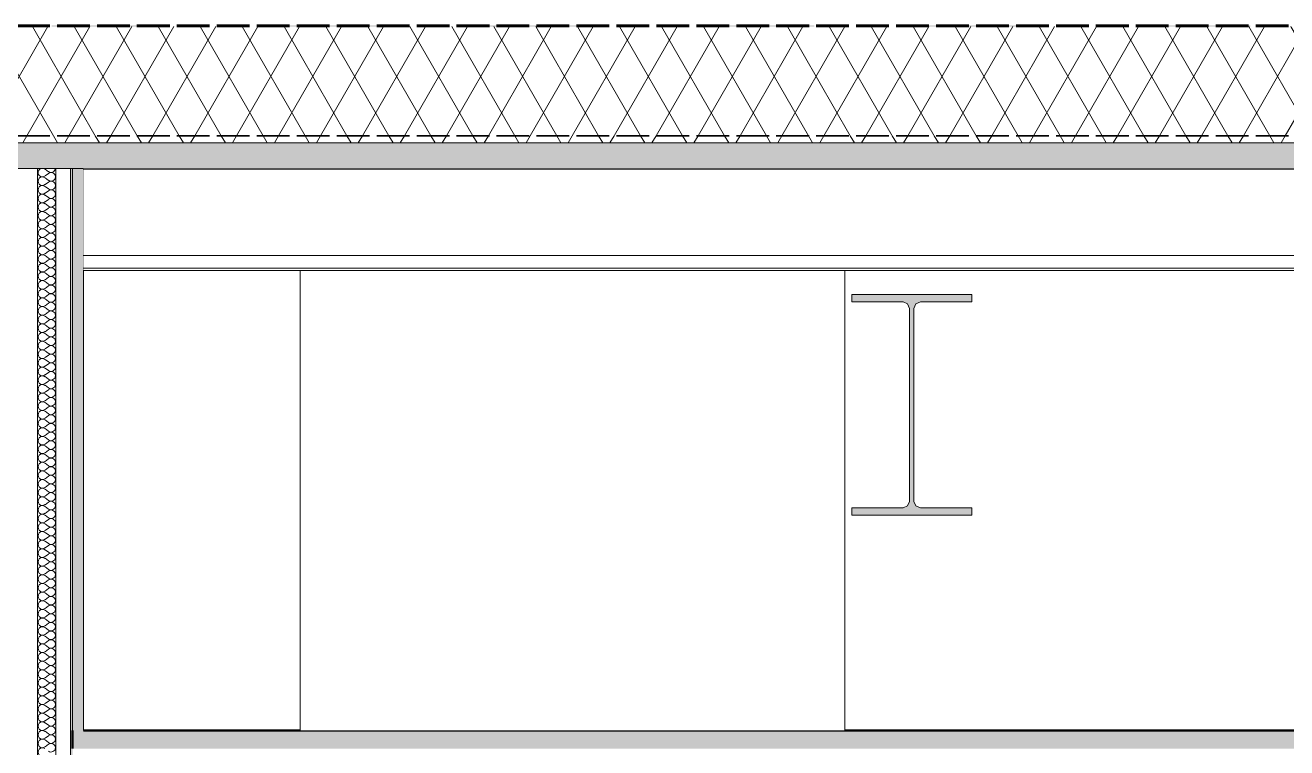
# Model space of a CAD drawing. Header units: millimetres. Extents: x -48147 to 1417267, y -496296 to 18123.
# Drawn here: x 1387187 to 1388924, y -476147 to -475152 of the extents above; entities that cross this region are included whole.
import ezdxf

# ---------------------------------------------------------------- set-up
doc = ezdxf.new("R2010")
doc.units = ezdxf.units.MM
doc.header["$MEASUREMENT"] = 0
doc.linetypes.add('Hidden Line', pattern=[55, 45, -10])
doc.linetypes.add('Wipeout_Contour', pattern=[1000, 0, -1000])
for name, color, linetype in [('A-25-M_Wall_Int', 7, 'Continuous'), ('New_A-20-M_Ceiling', 7, 'Continuous'), ('New_A-20-M_Roof', 7, 'Continuous'), ('New_A-25-M_Wall_Int', 7, 'Continuous'), ('S-280-M_STRUCT_FRAME.IFC Import', 7, 'Continuous')]:
    doc.layers.add(name, color=color, linetype=linetype)
for name, color, linetype, lineweight in [('A-25-M_Wall_Int_Pen_No__87', 8, 'Continuous', 20), ('New_A-20-M_Roof_Pen_No__195', 7, 'Continuous', 35), ('New_A-20-M_Roof_Pen_No__4', 7, 'Continuous', 20), ('New_A-20-M_Roof_Pen_No__85', 8, 'Continuous', 20), ('New_A-25-M_Wall_Int_Pen_No__1', 7, 'Continuous', 13), ('S-280-M_STRUCT_FRAME.IFC Import_Pen_No__1', 7, 'Continuous', 13), ('S-280-M_STRUCT_FRAME.IFC Import_Pen_No__160', 5, 'Continuous', 200), ('S-280-M_STRUCT_FRAME.IFC Import_Pen_No__90', 8, 'Continuous', 20)]:
    doc.layers.add(name, color=color, linetype=linetype, lineweight=lineweight)
for name, color, linetype, lineweight, true_color in [('New_A-20-M_Ceiling_Pen_No__107', 7, 'Continuous', 15, 0xa6a6a6), ('New_A-20-M_Ceiling_Pen_No__29', 7, 'Continuous', 50, 0x2a2a2a), ('New_A-20-M_Roof_Pen_No__149', 7, 'Continuous', 0, 0x2a2a2a), ('New_A-20-M_Roof_Pen_No__162', 7, 'Continuous', 0, 0xe47200), ('New_A-20-M_Roof_Pen_No__81', 7, 'Continuous', 20, 0x6a6a6a), ('New_A-25-M_Wall_Int_Pen_No__107', 7, 'Continuous', 15, 0xa6a6a6)]:
    doc.layers.add(name, color=color, linetype=linetype, lineweight=lineweight, true_color=true_color)
pattern_1 = [(60, (1376122.47, -491272.82), (-43.30127, 25), []), (120, (1376122.47, -491272.82), (43.30127, 25), [])]

# ---------------------------------------------------------------- blocks, each defined once
blk = doc.blocks.new('Section Elem_46_2', base_point=(1376122.5, -491272.8))
at = {"color": 254, "linetype": 'Wipeout_Contour', "lineweight": 0, "ltscale": 5866945.834212732}
blk.add_wipeout([(1387267.2, -475490), (1387267.2, -476122.8), (1387565.4, -476122.8), (1387565.4, -475490)], dxfattribs=at).dxf.layer = 'New_A-25-M_Wall_Int'
blk = doc.blocks.new('*X142', base_point=(1376122.5, -491272.8))
at = {"layer": 'New_A-25-M_Wall_Int_Pen_No__107', "linetype": 'Continuous'}
for p, q in [((1387214.3, -475350.2), (1387219.1, -475353.8)), ((1387214.3, -475359.7), (1387219.1, -475356.2)), ((1387214.3, -475362.1), (1387219.1, -475365.7)), ((1387214.3, -475371.6), (1387219.1, -475368.1)), ((1387214.3, -475374), (1387219.1, -475377.6)), ((1387214.3, -475383.5), (1387219.1, -475380)), ((1387214.3, -475385.9), (1387219.1, -475389.5)), ((1387214.3, -475395.4), (1387219.1, -475391.9)), ((1387214.3, -475397.8), (1387219.1, -475401.4)), ((1387214.3, -475407.3), (1387219.1, -475403.8)), ((1387214.3, -475409.7), (1387219.1, -475413.3)), ((1387214.3, -475419.2), (1387219.1, -475415.7)), ((1387214.3, -475421.6), (1387219.1, -475425.2)), ((1387214.3, -475431.2), (1387219.1, -475427.6)), ((1387214.3, -475433.5), (1387219.1, -475437.1)), ((1387214.3, -475443.1), (1387219.1, -475439.5)), ((1387214.3, -475445.4), (1387219.1, -475449)), ((1387214.3, -475455), (1387219.1, -475451.4)), ((1387214.3, -475457.3), (1387219.1, -475460.9)), ((1387214.3, -475466.9), (1387219.1, -475463.3)), ((1387214.3, -475469.2), (1387219.1, -475472.8)), ((1387214.3, -475478.8), (1387219.1, -475475.2)), ((1387214.3, -475481.2), (1387219.1, -475484.7)), ((1387214.3, -475490.7), (1387219.1, -475487.1)), ((1387214.3, -475493.1), (1387219.1, -475496.6)), ((1387214.3, -475502.6), (1387219.1, -475499)), ((1387214.3, -475505), (1387219.1, -475508.5)), ((1387214.3, -475514.5), (1387219.1, -475510.9)), ((1387214.3, -475516.9), (1387219.1, -475520.4)), ((1387214.3, -475526.4), (1387219.1, -475522.8)), ((1387214.3, -475528.8), (1387219.1, -475532.3)), ((1387214.3, -475538.3), (1387219.1, -475534.7)), ((1387214.3, -475540.7), (1387219.1, -475544.2)), ((1387214.3, -475550.2), (1387219.1, -475546.6)), ((1387214.3, -475552.6), (1387219.1, -475556.2)), ((1387214.3, -475562.1), (1387219.1, -475558.5)), ((1387214.3, -475564.5), (1387219.1, -475568.1)), ((1387214.3, -475574), (1387219.1, -475570.4)), ((1387214.3, -475576.4), (1387219.1, -475580)), ((1387214.3, -475585.9), (1387219.1, -475582.3)), ((1387214.3, -475588.3), (1387219.1, -475591.9)), ((1387214.3, -475597.8), (1387219.1, -475594.2)), ((1387214.3, -475600.2), (1387219.1, -475603.8)), ((1387214.3, -475609.7), (1387219.1, -475606.2)), ((1387214.3, -475612.1), (1387219.1, -475615.7)), ((1387214.3, -475621.6), (1387219.1, -475618.1)), ((1387214.3, -475624), (1387219.1, -475627.6)), ((1387214.3, -475633.5), (1387219.1, -475630)), ((1387214.3, -475635.9), (1387219.1, -475639.5)), ((1387214.3, -475645.4), (1387219.1, -475641.9)), ((1387214.3, -475647.8), (1387219.1, -475651.4)), ((1387214.3, -475657.3), (1387219.1, -475653.8)), ((1387214.3, -475659.7), (1387219.1, -475663.3)), ((1387214.3, -475669.2), (1387219.1, -475665.7)), ((1387214.3, -475671.6), (1387219.1, -475675.2)), ((1387214.3, -475681.2), (1387219.1, -475677.6)), ((1387214.3, -475683.5), (1387219.1, -475687.1)), ((1387214.3, -475693.1), (1387219.1, -475689.5)), ((1387214.3, -475695.4), (1387219.1, -475699)), ((1387214.3, -475705), (1387219.1, -475701.4)), ((1387214.3, -475707.3), (1387219.1, -475710.9)), ((1387214.3, -475716.9), (1387219.1, -475713.3)), ((1387214.3, -475719.2), (1387219.1, -475722.8)), ((1387214.3, -475728.8), (1387219.1, -475725.2)), ((1387214.3, -475731.2), (1387219.1, -475734.7)), ((1387214.3, -475740.7), (1387219.1, -475737.1)), ((1387214.3, -475743.1), (1387219.1, -475746.6)), ((1387214.3, -475752.6), (1387219.1, -475749)), ((1387214.3, -475755), (1387219.1, -475758.5)), ((1387214.3, -475764.5), (1387219.1, -475760.9)), ((1387214.3, -475766.9), (1387219.1, -475770.4)), ((1387214.3, -475776.4), (1387219.1, -475772.8)), ((1387214.3, -475778.8), (1387219.1, -475782.3)), ((1387214.3, -475788.3), (1387219.1, -475784.7)), ((1387214.3, -475790.7), (1387219.1, -475794.2)), ((1387214.3, -475800.2), (1387219.1, -475796.6)), ((1387214.3, -475802.6), (1387219.1, -475806.2)), ((1387214.3, -475812.1), (1387219.1, -475808.5)), ((1387214.3, -475814.5), (1387219.1, -475818.1)), ((1387214.3, -475824), (1387219.1, -475820.4)), ((1387214.3, -475826.4), (1387219.1, -475830)), ((1387214.3, -475835.9), (1387219.1, -475832.3)), ((1387214.3, -475838.3), (1387219.1, -475841.9)), ((1387214.3, -475847.8), (1387219.1, -475844.2)), ((1387214.3, -475850.2), (1387219.1, -475853.8)), ((1387214.3, -475859.7), (1387219.1, -475856.2)), ((1387214.3, -475862.1), (1387219.1, -475865.7)), ((1387214.3, -475871.6), (1387219.1, -475868.1)), ((1387214.3, -475874), (1387219.1, -475877.6)), ((1387214.3, -475883.5), (1387219.1, -475880)), ((1387214.3, -475885.9), (1387219.1, -475889.5)), ((1387214.3, -475895.4), (1387219.1, -475891.9)), ((1387214.3, -475897.8), (1387219.1, -475901.4)), ((1387214.3, -475907.3), (1387219.1, -475903.8)), ((1387214.3, -475909.7), (1387219.1, -475913.3)), ((1387214.3, -475919.2), (1387219.1, -475915.7)), ((1387214.3, -475921.6), (1387219.1, -475925.2)), ((1387214.3, -475931.2), (1387219.1, -475927.6)), ((1387214.3, -475933.5), (1387219.1, -475937.1)), ((1387214.3, -475943.1), (1387219.1, -475939.5)), ((1387214.3, -475945.4), (1387219.1, -475949)), ((1387214.3, -475955), (1387219.1, -475951.4)), ((1387214.3, -475957.3), (1387219.1, -475960.9)), ((1387214.3, -475966.9), (1387219.1, -475963.3)), ((1387214.3, -475969.2), (1387219.1, -475972.8)), ((1387214.3, -475978.8), (1387219.1, -475975.2)), ((1387214.3, -475981.2), (1387219.1, -475984.7)), ((1387214.3, -475990.7), (1387219.1, -475987.1)), ((1387214.3, -475993.1), (1387219.1, -475996.6)), ((1387214.3, -476002.6), (1387219.1, -475999)), ((1387214.3, -476005), (1387219.1, -476008.5)), ((1387214.3, -476014.5), (1387219.1, -476010.9)), ((1387214.3, -476016.9), (1387219.1, -476020.4)), ((1387214.3, -476026.4), (1387219.1, -476022.8)), ((1387214.3, -476028.8), (1387219.1, -476032.3)), ((1387214.3, -476038.3), (1387219.1, -476034.7)), ((1387214.3, -476040.7), (1387219.1, -476044.2)), ((1387214.3, -476050.2), (1387219.1, -476046.6)), ((1387214.3, -476052.6), (1387219.1, -476056.2)), ((1387214.3, -476062.1), (1387219.1, -476058.5)), ((1387214.3, -476064.5), (1387219.1, -476068.1)), ((1387214.3, -476074), (1387219.1, -476070.4)), ((1387214.3, -476076.4), (1387219.1, -476080)), ((1387214.3, -476085.9), (1387219.1, -476082.3)), ((1387214.3, -476088.3), (1387219.1, -476091.9)), ((1387214.3, -476097.8), (1387219.1, -476094.2)), ((1387214.3, -476100.2), (1387219.1, -476103.8)), ((1387214.3, -476109.7), (1387219.1, -476106.2)), ((1387214.3, -476112.1), (1387219.1, -476115.7)), ((1387214.3, -476121.6), (1387219.1, -476118.1)), ((1387214.3, -476124), (1387219.1, -476127.6)), ((1387214.3, -476133.5), (1387219.1, -476130)), ((1387214.3, -476135.9), (1387219.1, -476139.5)), ((1387214.3, -476145.4), (1387219.1, -476141.9))]:
    blk.add_line(p, q, dxfattribs=at)
for centre, start, end in [((1387210.7, -475355), 106.518, 306.8699), ((1387210.7, -475366.9), 53.1301, 306.8699), ((1387210.7, -475355), 53.1301, 73.482), ((1387222.6, -475349), 233.1301, 357.6348), ((1387222.6, -475360.9), 0, 126.8699), ((1387222.6, -475360.9), 233.1301, 0), ((1387210.7, -475378.8), 53.1301, 306.8699), ((1387222.6, -475372.8), 0, 126.8699), ((1387222.6, -475372.8), 233.1301, 0), ((1387222.6, -475384.7), 0, 126.8699), ((1387210.7, -475390.7), 53.1301, 306.8699), ((1387210.7, -475402.6), 53.1301, 306.8699), ((1387222.6, -475384.7), 233.1301, 0), ((1387222.6, -475396.6), 0, 126.8699), ((1387222.6, -475396.6), 233.1301, 0), ((1387210.7, -475414.5), 53.1301, 306.8699), ((1387222.6, -475408.5), 0, 126.8699), ((1387222.6, -475408.5), 233.1301, 0), ((1387222.6, -475420.4), 0, 126.8699), ((1387210.7, -475426.4), 53.1301, 306.8699), ((1387210.7, -475438.3), 53.1301, 306.8699), ((1387222.6, -475420.4), 233.1301, 0), ((1387222.6, -475432.3), 0, 126.8699), ((1387222.6, -475432.3), 233.1301, 0), ((1387210.7, -475450.2), 53.1301, 306.8699), ((1387222.6, -475444.2), 0, 126.8699), ((1387222.6, -475444.2), 233.1301, 0), ((1387222.6, -475456.2), 0, 126.8699), ((1387210.7, -475462.1), 53.1301, 306.8699), ((1387210.7, -475474), 53.1301, 306.8699), ((1387222.6, -475456.2), 233.1301, 0), ((1387222.6, -475468.1), 0, 126.8699), ((1387222.6, -475468.1), 233.1301, 0), ((1387210.7, -475485.9), 53.1301, 306.8699), ((1387222.6, -475480), 0, 126.8699), ((1387222.6, -475480), 233.1301, 0), ((1387222.6, -475491.9), 0, 126.8699), ((1387210.7, -475497.8), 53.1301, 306.8699), ((1387210.7, -475509.7), 53.1301, 306.8699), ((1387222.6, -475491.9), 233.1301, 0), ((1387222.6, -475503.8), 0, 126.8699), ((1387222.6, -475503.8), 233.1301, 0), ((1387210.7, -475521.6), 53.1301, 306.8699), ((1387222.6, -475515.7), 0, 126.8699), ((1387222.6, -475515.7), 233.1301, 0), ((1387222.6, -475527.6), 0, 126.8699), ((1387210.7, -475533.5), 53.1301, 306.8699), ((1387222.6, -475527.6), 233.1301, 0), ((1387222.6, -475539.5), 0, 126.8699), ((1387210.7, -475545.4), 53.1301, 306.8699), ((1387210.7, -475557.3), 53.1301, 306.8699), ((1387222.6, -475539.5), 233.1301, 0), ((1387222.6, -475551.4), 0, 126.8699), ((1387222.6, -475551.4), 233.1301, 0), ((1387210.7, -475569.2), 53.1301, 306.8699), ((1387222.6, -475563.3), 0, 126.8699), ((1387222.6, -475563.3), 233.1301, 0), ((1387222.6, -475575.2), 0, 126.8699), ((1387210.7, -475581.2), 53.1301, 306.8699), ((1387210.7, -475593.1), 53.1301, 306.8699), ((1387222.6, -475575.2), 233.1301, 0), ((1387222.6, -475587.1), 0, 126.8699), ((1387222.6, -475587.1), 233.1301, 0), ((1387210.7, -475605), 53.1301, 306.8699), ((1387222.6, -475599), 0, 126.8699), ((1387222.6, -475599), 233.1301, 0), ((1387222.6, -475610.9), 0, 126.8699), ((1387210.7, -475616.9), 53.1301, 306.8699), ((1387210.7, -475628.8), 53.1301, 306.8699), ((1387222.6, -475610.9), 233.1301, 0), ((1387222.6, -475622.8), 0, 126.8699), ((1387222.6, -475622.8), 233.1301, 0), ((1387210.7, -475640.7), 53.1301, 306.8699), ((1387222.6, -475634.7), 0, 126.8699), ((1387222.6, -475634.7), 233.1301, 0), ((1387222.6, -475646.6), 0, 126.8699), ((1387210.7, -475652.6), 53.1301, 306.8699), ((1387210.7, -475664.5), 53.1301, 306.8699), ((1387222.6, -475646.6), 233.1301, 0), ((1387222.6, -475658.5), 0, 126.8699), ((1387222.6, -475658.5), 233.1301, 0), ((1387210.7, -475676.4), 53.1301, 306.8699), ((1387222.6, -475670.4), 0, 126.8699), ((1387222.6, -475670.4), 233.1301, 0), ((1387222.6, -475682.3), 0, 126.8699), ((1387210.7, -475688.3), 53.1301, 306.8699), ((1387210.7, -475700.2), 53.1301, 306.8699), ((1387222.6, -475682.3), 233.1301, 0), ((1387222.6, -475694.2), 0, 126.8699), ((1387222.6, -475694.2), 233.1301, 0), ((1387210.7, -475712.1), 53.1301, 306.8699), ((1387222.6, -475706.2), 0, 126.8699), ((1387222.6, -475706.2), 233.1301, 0), ((1387222.6, -475718.1), 0, 126.8699), ((1387210.7, -475724), 53.1301, 306.8699), ((1387210.7, -475735.9), 53.1301, 306.8699), ((1387222.6, -475718.1), 233.1301, 0), ((1387222.6, -475730), 0, 126.8699), ((1387222.6, -475730), 233.1301, 0), ((1387210.7, -475747.8), 53.1301, 306.8699), ((1387222.6, -475741.9), 0, 126.8699), ((1387222.6, -475741.9), 233.1301, 0), ((1387210.7, -475759.7), 53.1301, 306.8699), ((1387222.6, -475753.8), 0, 126.8699), ((1387222.6, -475753.8), 233.1301, 0), ((1387222.6, -475765.7), 0, 126.8699), ((1387210.7, -475771.6), 53.1301, 306.8699), ((1387210.7, -475783.5), 53.1301, 306.8699), ((1387222.6, -475765.7), 233.1301, 0), ((1387222.6, -475777.6), 0, 126.8699), ((1387222.6, -475777.6), 233.1301, 0), ((1387210.7, -475795.4), 53.1301, 306.8699), ((1387222.6, -475789.5), 0, 126.8699), ((1387222.6, -475789.5), 233.1301, 0), ((1387222.6, -475801.4), 0, 126.8699), ((1387210.7, -475807.3), 53.1301, 306.8699), ((1387210.7, -475819.2), 53.1301, 306.8699), ((1387222.6, -475801.4), 233.1301, 0), ((1387222.6, -475813.3), 0, 126.8699), ((1387222.6, -475813.3), 233.1301, 0), ((1387210.7, -475831.2), 53.1301, 306.8699), ((1387222.6, -475825.2), 0, 126.8699), ((1387222.6, -475825.2), 233.1301, 0), ((1387222.6, -475837.1), 0, 126.8699), ((1387210.7, -475843.1), 53.1301, 306.8699), ((1387210.7, -475855), 53.1301, 306.8699), ((1387222.6, -475837.1), 233.1301, 0), ((1387222.6, -475849), 0, 126.8699), ((1387222.6, -475849), 233.1301, 0), ((1387210.7, -475866.9), 53.1301, 306.8699), ((1387222.6, -475860.9), 0, 126.8699), ((1387222.6, -475860.9), 233.1301, 0), ((1387222.6, -475872.8), 0, 126.8699), ((1387210.7, -475878.8), 53.1301, 306.8699), ((1387210.7, -475890.7), 53.1301, 306.8699), ((1387222.6, -475872.8), 233.1301, 0), ((1387222.6, -475884.7), 0, 126.8699), ((1387222.6, -475884.7), 233.1301, 0), ((1387210.7, -475902.6), 53.1301, 306.8699), ((1387222.6, -475896.6), 0, 126.8699), ((1387222.6, -475896.6), 233.1301, 0), ((1387222.6, -475908.5), 0, 126.8699), ((1387210.7, -475914.5), 53.1301, 306.8699), ((1387210.7, -475926.4), 53.1301, 306.8699), ((1387222.6, -475908.5), 233.1301, 0), ((1387222.6, -475920.4), 0, 126.8699), ((1387222.6, -475920.4), 233.1301, 0), ((1387210.7, -475938.3), 53.1301, 306.8699), ((1387222.6, -475932.3), 0, 126.8699), ((1387222.6, -475932.3), 233.1301, 0), ((1387222.6, -475944.2), 0, 126.8699), ((1387210.7, -475950.2), 53.1301, 306.8699), ((1387222.6, -475944.2), 233.1301, 0), ((1387222.6, -475956.2), 0, 126.8699), ((1387210.7, -475962.1), 53.1301, 306.8699), ((1387210.7, -475974), 53.1301, 306.8699), ((1387222.6, -475956.2), 233.1301, 0), ((1387222.6, -475968.1), 0, 126.8699), ((1387222.6, -475968.1), 233.1301, 0), ((1387210.7, -475985.9), 53.1301, 306.8699), ((1387222.6, -475980), 0, 126.8699), ((1387222.6, -475980), 233.1301, 0), ((1387222.6, -475991.9), 0, 126.8699), ((1387210.7, -475997.8), 53.1301, 306.8699), ((1387210.7, -476009.7), 53.1301, 306.8699), ((1387222.6, -475991.9), 233.1301, 0), ((1387222.6, -476003.8), 0, 126.8699), ((1387222.6, -476003.8), 233.1301, 0), ((1387210.7, -476021.6), 53.1301, 306.8699), ((1387222.6, -476015.7), 0, 126.8699), ((1387222.6, -476015.7), 233.1301, 0), ((1387222.6, -476027.6), 0, 126.8699), ((1387210.7, -476033.5), 53.1301, 306.8699), ((1387210.7, -476045.4), 53.1301, 306.8699), ((1387222.6, -476027.6), 233.1301, 0), ((1387222.6, -476039.5), 0, 126.8699), ((1387222.6, -476039.5), 233.1301, 0), ((1387210.7, -476057.3), 53.1301, 306.8699), ((1387222.6, -476051.4), 0, 126.8699), ((1387222.6, -476051.4), 233.1301, 0), ((1387222.6, -476063.3), 0, 126.8699), ((1387210.7, -476069.2), 53.1301, 306.8699), ((1387210.7, -476081.2), 53.1301, 306.8699), ((1387222.6, -476063.3), 233.1301, 0), ((1387222.6, -476075.2), 0, 126.8699), ((1387222.6, -476075.2), 233.1301, 0), ((1387210.7, -476093.1), 53.1301, 306.8699), ((1387222.6, -476087.1), 0, 126.8699), ((1387222.6, -476087.1), 233.1301, 0), ((1387222.6, -476099), 0, 126.8699), ((1387210.7, -476105), 53.1301, 306.8699), ((1387210.7, -476116.9), 53.1301, 306.8699), ((1387222.6, -476099), 233.1301, 0), ((1387222.6, -476110.9), 0, 126.8699), ((1387222.6, -476110.9), 233.1301, 0), ((1387210.7, -476128.8), 53.1301, 306.8699), ((1387222.6, -476122.8), 0, 126.8699), ((1387222.6, -476122.8), 233.1301, 0), ((1387222.6, -476134.7), 0, 126.8699), ((1387210.7, -476140.7), 53.1301, 306.8699), ((1387210.7, -476152.6), 53.1301, 306.8699), ((1387222.6, -476134.7), 233.1301, 0), ((1387222.6, -476146.6), 0, 126.8699), ((1387222.6, -476146.6), 233.1301, 0)]:
    blk.add_arc(centre, 5.95, start, end, dxfattribs=at)
blk = doc.blocks.new('Section Elem_116_2', base_point=(1376122.5, -491272.8))
at = {"layer": 'New_A-25-M_Wall_Int_Pen_No__107', "linetype": 'Continuous', "lineweight": 0, "true_color": 0x535353}
blk.add_hatch(color=251, dxfattribs=at).paths.add_polyline_path([(1387249.2, -479122.8), (1387252.2, -479122.8), (1387252.2, -476147.8), (1387252.2, -476122.8), (1387252.2, -475349.3), (1387249.2, -475349.3)])
at = {"layer": 'New_A-25-M_Wall_Int_Pen_No__107', "linetype": 'Continuous'}
blk.add_hatch(color=256, dxfattribs=at).paths.add_polyline_path([(1387252.2, -476122.8), (1387267.2, -476122.8), (1387267.2, -475349.3), (1387252.2, -475349.3)])
at = {"layer": 'New_A-25-M_Wall_Int_Pen_No__1', "linetype": 'Continuous'}
blk.add_line((1387267.2, -475349.3), (1387267.2, -476122.8), dxfattribs=at)
at = {"color": 254, "linetype": 'Wipeout_Contour', "lineweight": 0, "ltscale": 5868137.638640623}
blk.add_wipeout([(1387229.2, -479122.8), (1387249.2, -479122.8), (1387249.2, -475349.3), (1387229.2, -475349.3)], dxfattribs=at).dxf.layer = 'New_A-25-M_Wall_Int'
at = {"layer": 'New_A-25-M_Wall_Int_Pen_No__1', "linetype": 'Continuous'}
for p, q in [((1387249.2, -475349.3), (1387249.2, -479122.8)), ((1387252.2, -475349.3), (1387252.2, -476122.8))]:
    blk.add_line(p, q, dxfattribs=at)
at = {"color": 254, "linetype": 'Wipeout_Contour', "lineweight": 0, "ltscale": 5868052.533970559}
blk.add_wipeout([(1387204.2, -479122.8), (1387229.2, -479122.8), (1387229.2, -475349.3), (1387204.2, -475349.3)], dxfattribs=at).dxf.layer = 'New_A-25-M_Wall_Int'
at = {"layer": 'New_A-25-M_Wall_Int_Pen_No__1', "linetype": 'Continuous'}
blk.add_line((1387229.2, -475349.3), (1387229.2, -479122.8), dxfattribs=at)
at = {"layer": 'New_A-25-M_Wall_Int'}
blk.add_blockref('*X142', (1376122.5, -491272.8), dxfattribs=at)
at = {"color": 254, "linetype": 'Wipeout_Contour', "lineweight": 0, "ltscale": 5867969.320636891}
blk.add_wipeout([(1387185.2, -479122.8), (1387204.2, -479122.8), (1387204.2, -475349.3), (1387185.2, -475349.3)], dxfattribs=at).dxf.layer = 'New_A-25-M_Wall_Int'
at = {"layer": 'New_A-25-M_Wall_Int_Pen_No__1', "linetype": 'Continuous'}
blk.add_line((1387204.2, -475349.3), (1387204.2, -479122.8), dxfattribs=at)
blk = doc.blocks.new('Section Elem_265_2', base_point=(1376122.5, -491272.8))
at = {"layer": 'New_A-20-M_Ceiling_Pen_No__107', "linetype": 'Continuous'}
blk.add_hatch(color=256, dxfattribs=at).paths.add_polyline_path([(1387252.2, -476147.8), (1389491.2, -476147.8), (1389491.2, -476122.8), (1387252.2, -476122.8)])
at = {"layer": 'New_A-20-M_Ceiling_Pen_No__29', "linetype": 'Continuous'}
for p, q in [((1387252.2, -476122.8), (1387252.2, -476147.8)), ((1389491.2, -476122.8), (1387267.2, -476122.8))]:
    blk.add_line(p, q, dxfattribs=at)
blk = doc.blocks.new('*X301', base_point=(1376122.5, -491272.8))
at = {"layer": 'New_A-20-M_Roof_Pen_No__162', "linetype": 'Continuous'}
for points in [[(1387373.3, -475152.2), (1387223.3, -475152.2), (1387223.3, -475154.2), (1387373.3, -475154.2)], [(1387673.3, -475152.2), (1387523.3, -475152.2), (1387523.3, -475154.2), (1387673.3, -475154.2)], [(1387973.3, -475152.2), (1387823.3, -475152.2), (1387823.3, -475154.2), (1387973.3, -475154.2)], [(1388273.3, -475152.2), (1388123.3, -475152.2), (1388123.3, -475154.2), (1388273.3, -475154.2)], [(1388573.3, -475152.2), (1388423.3, -475152.2), (1388423.3, -475154.2), (1388573.3, -475154.2)], [(1388873.3, -475152.2), (1388723.3, -475152.2), (1388723.3, -475154.2), (1388873.3, -475154.2)]]:
    blk.add_hatch(color=256, dxfattribs=at).paths.add_polyline_path(points)
blk = doc.blocks.new('Section Elem_273_2', base_point=(1376122.5, -491272.8))
at = {"layer": 'New_A-20-M_Roof_Pen_No__4', "linetype": 'Continuous'}
blk.add_line((1389491.2, -475349.3), (1387267.2, -475349.3), dxfattribs=at)
at = {"layer": 'New_A-20-M_Roof_Pen_No__4', "linetype": 'Continuous', "flags": 128}
blk.add_lwpolyline([(1387267.2, -475349.3), (1387252.2, -475349.3), (1387249.2, -475349.3), (1387229.2, -475349.3), (1387204.2, -475349.3), (1387185.2, -475349.3), (1387182.2, -475349.3), (1387167.2, -475349.3)], dxfattribs=at)
at = {"color": 254, "linetype": 'Wipeout_Contour', "lineweight": 0, "ltscale": 5903494.911022261}
blk.add_wipeout([(1408945.9, -475154.2), (1408945.9, -475152.2), (1385633.6, -475152.2), (1385633.6, -475154.2)], dxfattribs=at).dxf.layer = 'New_A-20-M_Roof'
at = {"layer": 'New_A-20-M_Roof'}
blk.add_blockref('*X301', (1376122.5, -491272.8), dxfattribs=at)
at = {"color": 254, "linetype": 'Wipeout_Contour', "lineweight": 0, "ltscale": 5903592.810016843}
blk.add_wipeout([(1408945.9, -475304.3), (1408945.9, -475154.2), (1385633.6, -475154.2), (1385633.6, -475304.3)], dxfattribs=at).dxf.layer = 'New_A-20-M_Roof'
at = {"layer": 'New_A-20-M_Roof_Pen_No__85', "linetype": 'Continuous'}
h = blk.add_hatch(dxfattribs=at)
h.set_pattern_fill('Batt_Insulation_0002', color=256, style=0, pattern_type=2)
h.set_pattern_definition(pattern_1)
h.paths.add_polyline_path([(1408945.9, -475304.3), (1408945.9, -475154.2), (1385633.6, -475154.2), (1385633.6, -475304.3)])
at = {"layer": 'New_A-20-M_Roof_Pen_No__195', "linetype": 'Hidden Line'}
for p, q in [((1408945.9, -475152.2), (1385633.6, -475152.2)), ((1408945.9, -475154.2), (1385633.6, -475154.2))]:
    blk.add_line(p, q, dxfattribs=at)
at = {"color": 254, "linetype": 'Wipeout_Contour', "lineweight": 0, "ltscale": 5903695.862695197}
blk.add_wipeout([(1408945.9, -475314.3), (1408945.9, -475304.3), (1385633.6, -475304.3), (1385633.6, -475314.3)], dxfattribs=at).dxf.layer = 'New_A-20-M_Roof'
at = {"layer": 'New_A-20-M_Roof_Pen_No__81', "linetype": 'Continuous', "lineweight": 0, "true_color": 0x353535}
blk.add_hatch(color=250, dxfattribs=at).paths.add_polyline_path([(1385633.6, -475349.3), (1408945.9, -475349.3), (1408945.9, -475314.3), (1385633.6, -475314.3)])
at = {"layer": 'New_A-20-M_Roof_Pen_No__85', "linetype": 'Continuous'}
h = blk.add_hatch(dxfattribs=at)
h.set_pattern_fill('Batt_Insulation_0002', color=256, style=0, pattern_type=2)
h.set_pattern_definition(pattern_1)
h.paths.add_polyline_path([(1408945.9, -475314.3), (1408945.9, -475304.3), (1385633.6, -475304.3), (1385633.6, -475314.3)])
at = {"layer": 'New_A-20-M_Roof_Pen_No__149', "linetype": 'Continuous'}
blk.add_line((1408945.9, -475314.3), (1385633.6, -475314.3), dxfattribs=at)
at = {"layer": 'New_A-20-M_Roof_Pen_No__195', "linetype": 'Hidden Line'}
blk.add_line((1408945.9, -475304.3), (1385633.6, -475304.3), dxfattribs=at)
blk = doc.blocks.new('Section Elem_442_2', base_point=(1376122.5, -491272.8))
at = {"color": 254, "linetype": 'Wipeout_Contour', "lineweight": 0, "ltscale": 5870319.60389119}
blk.add_wipeout([(1388300.4, -476122.8), (1388315.4, -476122.8), (1388315.4, -475490), (1388300.4, -475490)], dxfattribs=at).dxf.layer = 'A-25-M_Wall_Int'
at = {"layer": 'A-25-M_Wall_Int_Pen_No__87', "linetype": 'Continuous'}
blk.add_line((1388315.4, -476122.8), (1388315.4, -475490), dxfattribs=at)
blk = doc.blocks.new('Section Elem_443_2', base_point=(1376122.5, -491272.8))
at = {"color": 254, "linetype": 'Wipeout_Contour', "lineweight": 0, "ltscale": 5867538.486683479}
blk.add_wipeout([(1387565.4, -476122.8), (1387580.4, -476122.8), (1387580.4, -475490), (1387565.4, -475490)], dxfattribs=at).dxf.layer = 'A-25-M_Wall_Int'
at = {"layer": 'A-25-M_Wall_Int_Pen_No__87', "linetype": 'Continuous'}
blk.add_line((1387565.4, -475490), (1387565.4, -476122.8), dxfattribs=at)
blk = doc.blocks.new('Section Elem_444_2', base_point=(1376122.5, -491272.8))
at = {"color": 254, "linetype": 'Wipeout_Contour', "lineweight": 0, "ltscale": 5868929.044644525}
blk.add_wipeout([(1387580.4, -476122.8), (1388300.4, -476122.8), (1388300.4, -475490), (1387580.4, -475490)], dxfattribs=at).dxf.layer = 'A-25-M_Wall_Int'
blk = doc.blocks.new('Section Elem_630_2', base_point=(1376122.5, -491272.8))
at = {"layer": 'S-280-M_STRUCT_FRAME.IFC Import_Pen_No__160', "linetype": 'Continuous', "lineweight": 0, "true_color": 0x00007f}
blk.add_hatch(color=176, dxfattribs=at).paths.add_polyline_path([(1388324.8, -475826.6), (1388489.9, -475826.6), (1388489.9, -475816.4), (1388419.3, -475816.4), (1388413, -475813.8), (1388410.4, -475807.5), (1388410.4, -475541.9), (1388413, -475535.6), (1388419.3, -475533), (1388489.9, -475533), (1388489.9, -475522.8), (1388324.8, -475522.8), (1388324.8, -475533), (1388395.4, -475533), (1388401.7, -475535.6), (1388404.3, -475541.9), (1388404.3, -475807.5), (1388401.7, -475813.8), (1388395.4, -475816.4), (1388324.8, -475816.4)])
at = {"layer": 'S-280-M_STRUCT_FRAME.IFC Import_Pen_No__1', "linetype": 'Continuous'}
for p, q in [((1388324.8, -475522.8), (1388324.8, -475533)), ((1388489.9, -475522.8), (1388324.8, -475522.8)), ((1388489.9, -475522.8), (1388489.9, -475533)), ((1388324.8, -475816.4), (1388324.8, -475826.6)), ((1388489.9, -475816.4), (1388489.9, -475826.6)), ((1388489.9, -475826.6), (1388324.8, -475826.6))]:
    blk.add_line(p, q, dxfattribs=at)
at = {"layer": 'S-280-M_STRUCT_FRAME.IFC Import_Pen_No__1', "linetype": 'Continuous', "flags": 128}
for points in [[(1388401.7, -475535.6), (1388395.4, -475533), (1388324.8, -475533)], [(1388401.7, -475535.6), (1388404.3, -475541.9), (1388404.3, -475807.5), (1388401.7, -475813.8)], [(1388413, -475535.6), (1388410.4, -475541.9), (1388410.4, -475807.5), (1388413, -475813.8)], [(1388489.9, -475533), (1388419.3, -475533), (1388413, -475535.6)], [(1388401.7, -475813.8), (1388395.4, -475816.4), (1388324.8, -475816.4)], [(1388413, -475813.8), (1388419.3, -475816.4), (1388489.9, -475816.4)]]:
    blk.add_lwpolyline(points, dxfattribs=at)
blk = doc.blocks.new('Section Elem_780_2', base_point=(1376122.5, -491272.8))
at = {"color": 254, "linetype": 'Wipeout_Contour', "lineweight": 0, "ltscale": 5869997.20858069}
blk.add_wipeout([(1387267.2, -475350.5), (1389491, -475350.5), (1389491, -475349.3), (1387267.2, -475349.3)], dxfattribs=at).dxf.layer = 'S-280-M_STRUCT_FRAME.IFC Import'
at = {"color": 254, "linetype": 'Wipeout_Contour', "lineweight": 0, "ltscale": 5870178.209113659}
blk.add_wipeout([(1387267.2, -475489.1), (1387267.2, -475490), (1389491.1, -475490), (1389491.1, -475489.1)], dxfattribs=at).dxf.layer = 'S-280-M_STRUCT_FRAME.IFC Import'
at = {"color": 254, "linetype": 'Wipeout_Contour', "lineweight": 0, "ltscale": 5870074.842387511}
blk.add_wipeout([(1389491.1, -475350.5), (1387267.2, -475350.5), (1387267.2, -475469), (1389491.1, -475469)], dxfattribs=at).dxf.layer = 'S-280-M_STRUCT_FRAME.IFC Import'
at = {"color": 254, "linetype": 'Wipeout_Contour', "lineweight": 0, "ltscale": 5870176.164661832}
blk.add_wipeout([(1387267.2, -475489.1), (1389491.1, -475489.1), (1389491.1, -475486.8), (1387267.2, -475486.8)], dxfattribs=at).dxf.layer = 'S-280-M_STRUCT_FRAME.IFC Import'
at = {"layer": 'S-280-M_STRUCT_FRAME.IFC Import_Pen_No__90', "linetype": 'Continuous'}
blk.add_line((1387267.2, -475350.5), (1389491, -475350.5), dxfattribs=at)
at = {"color": 254, "linetype": 'Wipeout_Contour', "lineweight": 0, "ltscale": 5870163.180393415}
blk.add_wipeout([(1389491.1, -475469), (1387267.2, -475469), (1387267.2, -475486.8), (1389491.1, -475486.8)], dxfattribs=at).dxf.layer = 'S-280-M_STRUCT_FRAME.IFC Import'
at = {"layer": 'S-280-M_STRUCT_FRAME.IFC Import_Pen_No__90', "linetype": 'Continuous'}
for p, q in [((1387267.2, -475469), (1389491.1, -475469)), ((1387267.2, -475469), (1389491.1, -475469)), ((1387267.2, -475486.8), (1389491.1, -475486.8)), ((1387267.2, -475490), (1389491.1, -475490))]:
    blk.add_line(p, q, dxfattribs=at)

msp = doc.modelspace()

# ---------------------------------------------------------------- block references
at = {"layer": 'New_A-25-M_Wall_Int'}
msp.add_blockref('Section Elem_46_2', (1376122.5, -491272.8), dxfattribs=at)

# ---------------------------------------------------------------- next in the draw order: block references
msp.add_blockref('Section Elem_116_2', (1376122.5, -491272.8), dxfattribs=at)
at = {"layer": 'S-280-M_STRUCT_FRAME.IFC Import'}
msp.add_blockref('Section Elem_630_2', (1376122.5, -491272.8), dxfattribs=at)

# ---------------------------------------------------------------- next in the draw order: block references
at = {"layer": 'New_A-20-M_Ceiling'}
msp.add_blockref('Section Elem_265_2', (1376122.5, -491272.8), dxfattribs=at)
at = {"layer": 'New_A-20-M_Roof'}
msp.add_blockref('Section Elem_273_2', (1376122.5, -491272.8), dxfattribs=at)

# ---------------------------------------------------------------- next in the draw order: block references
at = {"layer": 'A-25-M_Wall_Int'}
for name in ['Section Elem_443_2', 'Section Elem_442_2']:
    msp.add_blockref(name, (1376122.5, -491272.8), dxfattribs=at)

# ---------------------------------------------------------------- next in the draw order: block references
msp.add_blockref('Section Elem_444_2', (1376122.5, -491272.8), dxfattribs=at)

# ---------------------------------------------------------------- next in the draw order: block references
at = {"layer": 'S-280-M_STRUCT_FRAME.IFC Import'}
msp.add_blockref('Section Elem_780_2', (1376122.5, -491272.8), dxfattribs=at)

doc.saveas('drawing.dxf')
